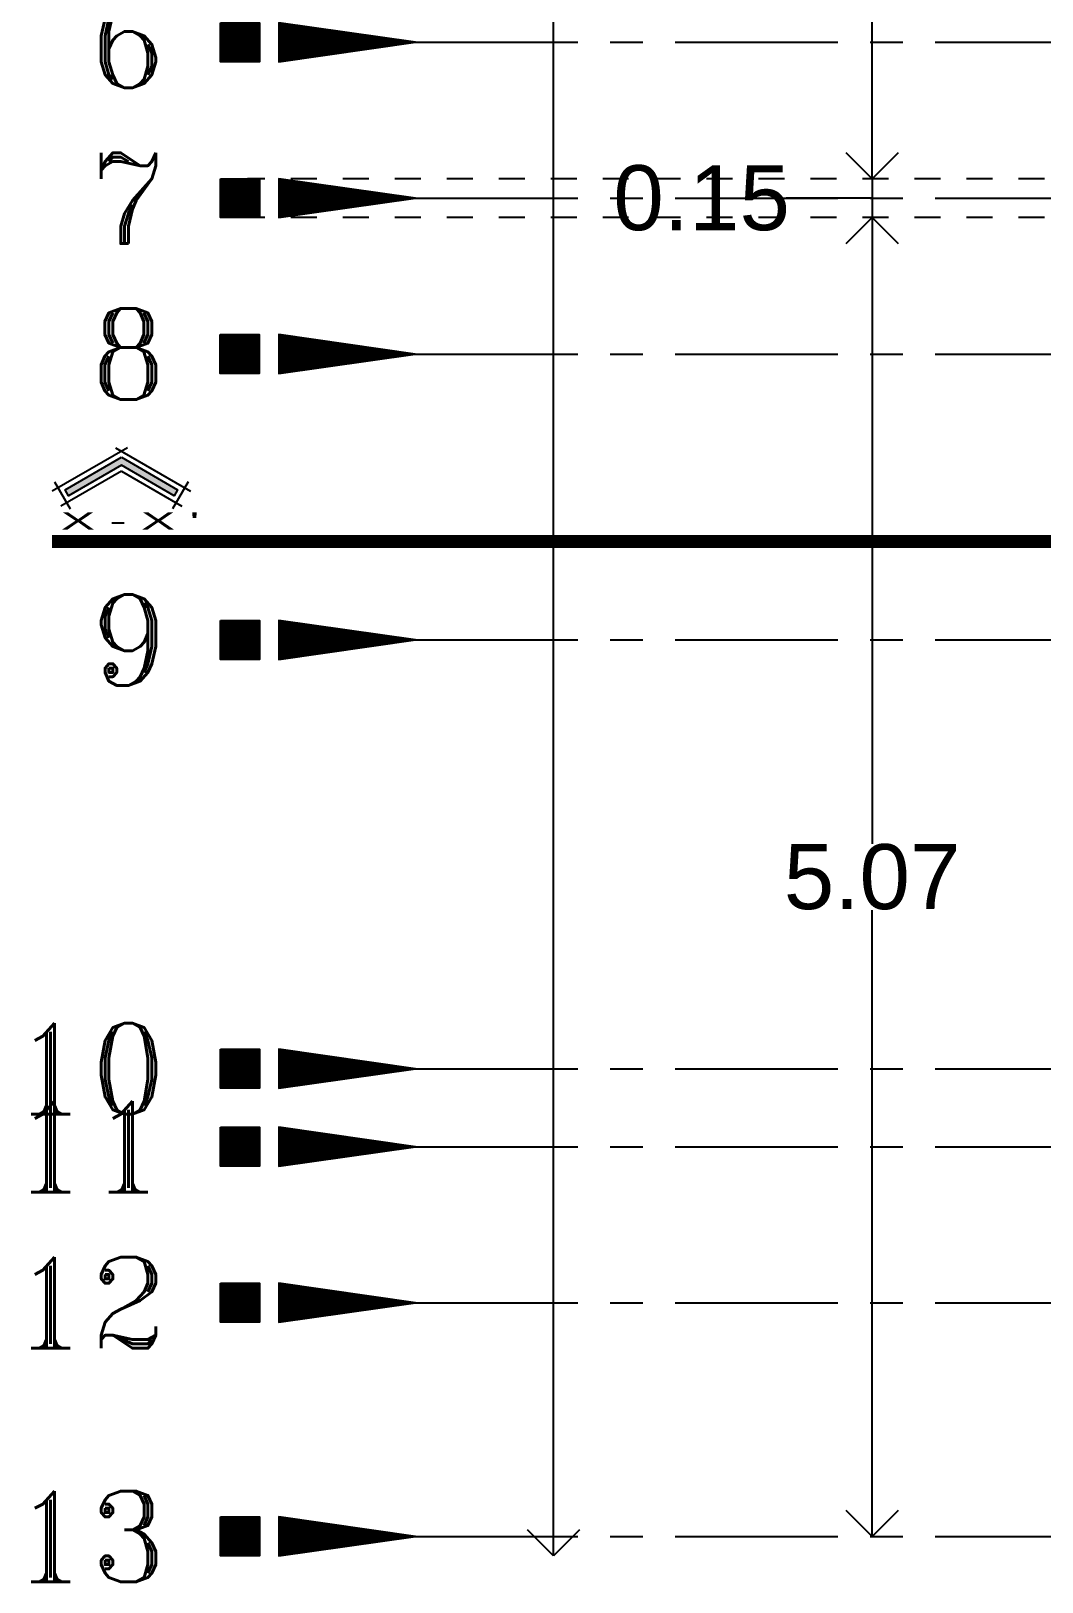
# Model space of a CAD drawing. Header units: metres. Extents: x -58 to 722, y -1100 to 345.
# Drawn here: x 49.41 to 53.3, y -494.29 to -488.32 of the extents above; entities that cross this region are included whole.
import ezdxf
from ezdxf.enums import TextEntityAlignment as Align

# ---------------------------------------------------------------- set-up
doc = ezdxf.new("R2010")
doc.units = ezdxf.units.M
doc.header["$MEASUREMENT"] = 0
for name, pattern in [('ACAD_ISO07W100', [3, 0, -3]), ('CENTER2', [1.125, 0.75, -0.125, 0.125, -0.125]), ('CENTERX2', [4, 2.5, -0.5, 0.5, -0.5])]:
    doc.linetypes.add(name, pattern=pattern)
doc.layers.get('0').update_dxf_attribs({"color": 255})
doc.layers.get('DEFPOINTS').update_dxf_attribs({"color": 250})
for name, color, linetype in [('FSR_ARQ_015COTAS', 125, 'Continuous'), ('FSR_ARQ_016EJES', 135, 'CENTER2'), ('FSR_ARQ_017EJESTEXT', 135, 'Continuous'), ('FSR_ARQ_024LINEACORTE', 10, 'Continuous')]:
    doc.layers.add(name, color=color, linetype=linetype)
doc.styles.add('Arial', font='arial.ttf')
doc.styles.add('ROMANT', font='romant.shx')
doc.styles.add('style1', font='arial.ttf')
doc.dimstyles.new('PP_PACO', dxfattribs={"dimtxt": 0.18, "dimasz": 0.075, "dimexe": 0.075, "dimexo": 0, "dimgap": 0, "dimtad": 0, "dimtih": 1, "dimtoh": 1, "dimzin": 1, "dimdsep": 46, "dimtxsty": 'style1', "dimcen": 0.15, "dimse1": 1, "dimse2": 1, "dimclrd": 256, "dimclre": 256, "dimadec": 0, "dimazin": 0, "dimtfac": 1, "dimtmove": 0, "dimatfit": 3, "dimfxl": 0.075, "dimarcsym": 0})

# ---------------------------------------------------------------- blocks, each defined once
blk = doc.blocks.new('Di-p0102')
at = {"const_width": 0.2}
blk.add_lwpolyline([(-0.8, 0), (-1, 0)], dxfattribs=at)
for points in [[(-1, 0.1), (-0.8, 0.1), (-0.8, -0.1), (-1, -0.1)], [(0, 0), (-0.7, 0.1), (-0.7, -0.1)]]:
    blk.add_lwpolyline(points, close=True)
blk.add_lwpolyline([(0, 0, 0, 0.2, 0), (-0.7, 0, 0.2, 0.2, 0)], format="xyseb")
at = {"style": 'ROMANT'}
blk.add_attdef('A', text='', height=0.6, dxfattribs=at).set_placement((-1.3, 0), align=Align.MIDDLE_RIGHT)
blk = doc.blocks.new('_Open90')
at = {"color": 0, "linetype": 'ByBlock', "lineweight": -2}
for p, q in [((-0.5, 0.5), (0, 0)), ((0, 0), (-1, 0)), ((0, 0), (-0.5, -0.5))]:
    blk.add_line(p, q, dxfattribs=at)
blk = doc.blocks.new('*D455')
at = {"layer": 'DEFPOINTS', "color": 0, "ltscale": 0.005, "transparency": 16777216}
for p in [(53.0325, -486.2865), (52.6485, -488.8865), (53.1972, -488.8865)]:
    blk.add_point(p, dxfattribs=at)
at = {"layer": 'FSR_ARQ_015COTAS', "lineweight": -2, "ltscale": 0.005, "transparency": 16777216}
for p, q in [((52.6485, -486.4865), (52.6485, -487.4589)), ((52.6485, -488.6865), (52.6485, -487.7142))]:
    blk.add_line(p, q, dxfattribs=at)
at = {"layer": 'FSR_ARQ_015COTAS', "lineweight": -2, "ltscale": 0.005, "transparency": 16777216, "xscale": 0.2, "yscale": 0.2, "zscale": 0.2}
for p, rotation in [((52.6485, -486.2865), 90), ((52.6485, -488.8865), 270)]:
    blk.add_blockref('_Open90', p, dxfattribs=dict(at, rotation=rotation))
at = {"layer": 'FSR_ARQ_015COTAS', "color": 0, "ltscale": 0.005, "transparency": 16777216, "insert": (52.6485, -487.5865), "char_height": 0.25, "attachment_point": 5, "style": 'style1'}
blk.add_mtext('2.60', dxfattribs=at)
blk = doc.blocks.new('*D456')
at = {"layer": 'DEFPOINTS', "color": 0, "ltscale": 0.005, "transparency": 16777216}
for p in [(53.1972, -488.8865), (52.6485, -489.0365), (53.2309, -489.0365)]:
    blk.add_point(p, dxfattribs=at)
at = {"layer": 'FSR_ARQ_015COTAS', "lineweight": -2, "ltscale": 0.005, "transparency": 16777216}
for p, q in [((52.6485, -488.6865), (52.6485, -488.4865)), ((52.6485, -488.8865), (52.6485, -489.0365)), ((52.6485, -488.8865), (52.6485, -489.0365)), ((52.6485, -488.9615), (52.3182, -488.9615)), ((52.6485, -489.2365), (52.6485, -489.4365))]:
    blk.add_line(p, q, dxfattribs=at)
at = {"layer": 'FSR_ARQ_015COTAS', "lineweight": -2, "ltscale": 0.005, "transparency": 16777216, "xscale": 0.2, "yscale": 0.2, "zscale": 0.2}
for p, rotation in [((52.6485, -488.8865), 270), ((52.6485, -489.0365), 90)]:
    blk.add_blockref('_Open90', p, dxfattribs=dict(at, rotation=rotation))
at = {"layer": 'FSR_ARQ_015COTAS', "color": 0, "ltscale": 0.005, "transparency": 16777216, "insert": (51.9926, -488.9615), "char_height": 0.25, "attachment_point": 5, "style": 'style1'}
blk.add_mtext('0.15', dxfattribs=at)
blk = doc.blocks.new('*D457')
at = {"layer": 'DEFPOINTS', "color": 0, "ltscale": 0.005, "transparency": 16777216}
for p in [(53.2309, -489.0365), (52.6485, -494.111), (53.1199, -494.111)]:
    blk.add_point(p, dxfattribs=at)
at = {"layer": 'FSR_ARQ_015COTAS', "lineweight": -2, "ltscale": 0.005, "transparency": 16777216}
for p, q in [((52.6485, -489.2365), (52.6485, -491.4462)), ((52.6485, -493.911), (52.6485, -491.7014))]:
    blk.add_line(p, q, dxfattribs=at)
at = {"layer": 'FSR_ARQ_015COTAS', "lineweight": -2, "ltscale": 0.005, "transparency": 16777216, "xscale": 0.2, "yscale": 0.2, "zscale": 0.2}
for p, rotation in [((52.6485, -489.0365), 90), ((52.6485, -494.111), 270)]:
    blk.add_blockref('_Open90', p, dxfattribs=dict(at, rotation=rotation))
at = {"layer": 'FSR_ARQ_015COTAS', "color": 0, "ltscale": 0.005, "transparency": 16777216, "insert": (52.6485, -491.5738), "char_height": 0.25, "attachment_point": 5, "style": 'style1'}
blk.add_mtext('5.07', dxfattribs=at)
blk = doc.blocks.new('*D458')
at = {"layer": 'DEFPOINTS', "color": 0, "ltscale": 0.005, "transparency": 16777216}
for p in [(54.5119, -479.186), (51.4228, -494.186), (54.5119, -494.186)]:
    blk.add_point(p, dxfattribs=at)
at = {"layer": 'FSR_ARQ_015COTAS', "lineweight": -2, "ltscale": 0.005, "transparency": 16777216}
for p, q in [((51.4228, -479.386), (51.4228, -486.5584)), ((51.4228, -493.986), (51.4228, -486.8137))]:
    blk.add_line(p, q, dxfattribs=at)
at = {"layer": 'FSR_ARQ_015COTAS', "lineweight": -2, "ltscale": 0.005, "transparency": 16777216, "xscale": 0.2, "yscale": 0.2, "zscale": 0.2}
for p, rotation in [((51.4228, -479.186), 90), ((51.4228, -494.186), 270)]:
    blk.add_blockref('_Open90', p, dxfattribs=dict(at, rotation=rotation))
at = {"layer": 'FSR_ARQ_015COTAS', "color": 0, "ltscale": 0.005, "transparency": 16777216, "insert": (51.4228, -486.686), "char_height": 0.25, "attachment_point": 5, "style": 'style1'}
blk.add_mtext('15.00', dxfattribs=at)
blk = doc.blocks.new('Flecha_1')
blk.add_hatch(color=256).paths.add_polyline_path([(0, 0.000758), (0.003041, -0.000998), (0.002854, -0.001323), (0, 0.000325), (-0.002854, -0.001323), (-0.003041, -0.000998)])
for p, q in [((0.000325, 0.00127), (-0.00375, -0.001083)), ((-0.000325, 0.00127), (0.00375, -0.001083)), ((0, 0), (-0.003281, -0.001894)), ((0, 0), (0.003281, -0.001894)), ((-0.003613, -0.00057), (-0.002769, -0.002032)), ((0.003613, -0.00057), (0.002769, -0.002032))]:
    blk.add_line(p, q)
blk.add_lwpolyline([(0, 0.000758), (0.003041, -0.000998), (0.002854, -0.001323), (0, 0.000325), (-0.002854, -0.001323), (-0.003041, -0.000998)], close=True)
blk = doc.blocks.new('Acceso')
at = {"xscale": 2.4, "yscale": 2.4, "zscale": 2.4}
blk.add_blockref('Flecha_1', (0, -0.0026), dxfattribs=at)
at = {"style": 'Arial', "flags": 8}
for width, p, p2 in [(1.355995, (-0.009, -0.0102), (0.009, -0.0102)), (8.566837, (-0.009, -0.0132), (0.009, -0.0132))]:
    blk.add_attdef('A', text='', height=0.00225, dxfattribs=dict(at, width=width)).set_placement(p, p2, align=Align.FIT)

msp = doc.modelspace()

# ---------------------------------------------------------------- linework, layer by layer
at = {"layer": 'DEFPOINTS', "linetype": 'ACAD_ISO07W100', "ltscale": 0.005}
for p, q in [((54.7119, -488.8865), (50.2461, -488.8865)), ((54.7119, -489.0365), (50.2461, -489.0365))]:
    msp.add_line(p, q, dxfattribs=at)
at = {"layer": 'FSR_ARQ_016EJES', "linetype": 'CENTERX2', "ltscale": 0.25}
for p, q in [((50.8913, -488.3615), (65.0119, -488.3615)), ((50.8913, -488.9615), (65.0119, -488.9615)), ((50.8913, -489.5615), (65.0119, -489.5615)), ((50.8913, -490.6615), (65.0119, -490.6615)), ((50.8913, -492.3115), (65.0119, -492.3115)), ((50.8913, -492.6115), (65.0119, -492.6115)), ((50.8913, -493.2115), (65.0119, -493.2115)), ((50.8913, -494.111), (65.0119, -494.111))]:
    msp.add_line(p, q, dxfattribs=at)
at = {"layer": 'FSR_ARQ_024LINEACORTE', "linetype": 'CENTER2', "const_width": 0.05}
msp.add_lwpolyline([(49.4937, -490.2821), (65.8126, -490.2821)], dxfattribs=at)

# ---------------------------------------------------------------- block references
at = {"layer": 'FSR_ARQ_017EJESTEXT', "lineweight": 0}
ref = msp.add_blockref('Di-p0102', (50.8913, -488.3615), dxfattribs=dict(at, xscale=0.75, yscale=0.75, zscale=0.75))
ref.add_attrib('A', '6', dxfattribs={"layer": '0', "height": 0.35, "style": 'ROMANT'}).set_placement((49.9377, -488.3615), align=Align.MIDDLE_RIGHT)
ref = msp.add_blockref('Di-p0102', (50.8913, -488.9615), dxfattribs=dict(at, xscale=0.75, yscale=0.75, zscale=0.75))
ref.add_attrib('A', '7', dxfattribs={"layer": '0', "height": 0.35, "style": 'ROMANT'}).set_placement((49.9377, -488.9615), align=Align.MIDDLE_RIGHT)
ref = msp.add_blockref('Di-p0102', (50.8908, -489.5616), dxfattribs=dict(at, xscale=0.75, yscale=0.75, zscale=0.75))
ref.add_attrib('A', '8', dxfattribs={"layer": '0', "height": 0.35, "style": 'ROMANT'}).set_placement((49.9373, -489.5616), align=Align.MIDDLE_RIGHT)
ref = msp.add_blockref('Di-p0102', (50.8913, -490.6615), dxfattribs=dict(at, xscale=0.75, yscale=0.75, zscale=0.75))
ref.add_attrib('A', '9', dxfattribs={"layer": '0', "height": 0.35, "style": 'ROMANT'}).set_placement((49.9377, -490.6615), align=Align.MIDDLE_RIGHT)
ref = msp.add_blockref('Di-p0102', (50.8913, -492.3115), dxfattribs=dict(at, xscale=0.75, yscale=0.75, zscale=0.75))
ref.add_attrib('A', '10', dxfattribs={"layer": '0', "height": 0.35, "style": 'ROMANT'}).set_placement((49.9377, -492.3115), align=Align.MIDDLE_RIGHT)
ref = msp.add_blockref('Di-p0102', (50.8913, -492.6115), dxfattribs=dict(at, xscale=0.75, yscale=0.75, zscale=0.75))
ref.add_attrib('A', '11', dxfattribs={"layer": '0', "height": 0.35, "style": 'ROMANT'}).set_placement((49.9377, -492.6115), align=Align.MIDDLE_RIGHT)
ref = msp.add_blockref('Di-p0102', (50.8913, -493.2115), dxfattribs=dict(at, xscale=0.75, yscale=0.75, zscale=0.75))
ref.add_attrib('A', '12', dxfattribs={"layer": '0', "height": 0.35, "style": 'ROMANT'}).set_placement((49.9377, -493.2115), align=Align.MIDDLE_RIGHT)
ref = msp.add_blockref('Di-p0102', (50.8913, -494.111), dxfattribs=dict(at, xscale=0.75, yscale=0.75, zscale=0.75))
ref.add_attrib('A', '13', dxfattribs={"layer": '0', "height": 0.35, "style": 'ROMANT'}).set_placement((49.9377, -494.111), align=Align.MIDDLE_RIGHT)
at = {"layer": 'FSR_ARQ_024LINEACORTE', "linetype": 'CENTER2'}
ref = msp.add_blockref('Acceso', (49.7603, -489.9353), dxfattribs=dict(at, xscale=29.61699996122224, yscale=29.61699996122224, zscale=29.61699996122224))
ref.add_attrib('A', "X - X '", dxfattribs={"layer": '0', "height": 0.06664, "style": 'Arial', "width": 2.127721}).set_placement((49.5273, -490.2373), (50.0604, -490.2373), align=Align.FIT)

# ---------------------------------------------------------------- dimensions: what is measured, and where the dimension line sits
at = {"layer": 'FSR_ARQ_015COTAS', "ltscale": 0.005}
for base, p1, p2, picture, middle in [((51.4228, -494.186), (54.5119, -479.186), (54.5119, -494.186), '*D458', (51.4228, -486.686)), ((52.6485, -488.8865), (53.0325, -486.2865), (53.1972, -488.8865), '*D455', (52.6485, -487.5865)), ((52.6485, -489.0365), (53.1972, -488.8865), (53.2309, -489.0365), '*D456', (52.3182, -488.9615)), ((52.6485, -494.111), (53.2309, -489.0365), (53.1199, -494.111), '*D457', (52.6485, -491.5738))]:
    dim = msp.add_linear_dim(base=base, p1=p1, p2=p2, angle=90, dimstyle='PP_PACO', override={"dimtxt": 0.25, "dimasz": 0.2, "dimblk1": 'Open90', "dimblk2": 'Open90', "dimsah": 1, "dimtmove": 1, "dimfxlon": 1}, dxfattribs=at)
    dim.commit()
    dim.dimension.update_dxf_attribs({"geometry": picture, "text_midpoint": middle})

doc.saveas('drawing.dxf')
